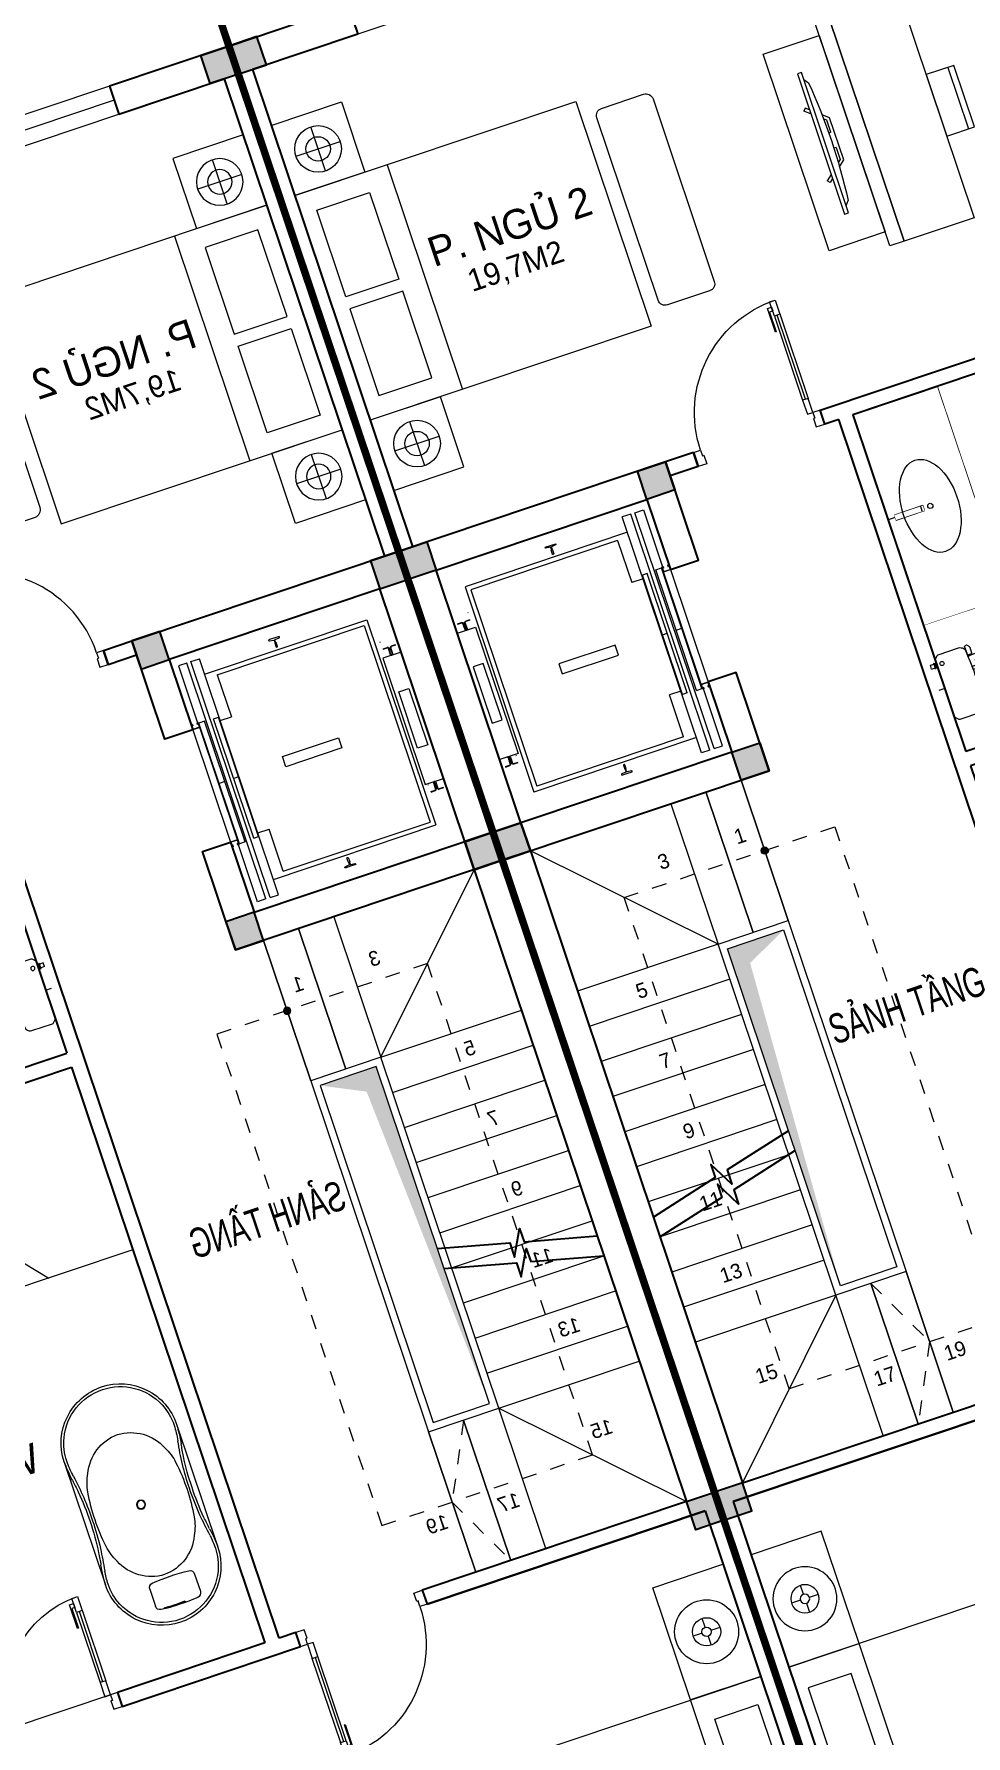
# Model space of a CAD drawing. Header units: metres. Extents: x 568332 to 569219, y 2065964 to 2066430.
# Drawn here: x 568479.99 to 568486.28, y 2066002.64 to 2066014.13 of the extents above; entities that cross this region are included whole.
import ezdxf

# ---------------------------------------------------------------- set-up
doc = ezdxf.new("R2010")
doc.units = ezdxf.units.M
for name, pattern in [('$AUDIT_BAD_LTYPE2', [0]), ('CENTER', [2, 1.25, -0.25, 0.25, -0.25]), ('HIDDEN', [0.375, 0.25, -0.125]), ('HIDDEN2', [0.1875, 0.125, -0.0625]), ('xref-thap C (mb tang 32-2)$0$HIDDEN', [0.375, 0.25, -0.125])]:
    doc.linetypes.add(name, pattern=pattern)
doc.layers.get('0').update_dxf_attribs({"linetype": 'CONTINUOUS'})
doc.layers.get('DEFPOINTS').update_dxf_attribs({"linetype": 'CONTINUOUS'})
for name, color, linetype, lineweight in [('-CENTER', 143, 'CENTER', 13), ('-CONCRETE', 1, 'CONTINUOUS', 35), ('-DIM', 9, 'CONTINUOUS', 13), ('-DOOR', 137, 'CONTINUOUS', 9), ('-FURNITURE', 46, 'CONTINUOUS', 9), ('-HATCH', 8, 'CONTINUOUS', 5), ('-KH', 143, 'CONTINUOUS', 13), ('-LINE1', 7, 'CONTINUOUS', 18), ('-LINE2', 252, 'CONTINUOUS', 9), ('-STEEL1', 1, 'CONTINUOUS', 35), ('-TEXT', 7, 'CONTINUOUS', 15), ('-WALL', 4, 'CONTINUOUS', 35), ('TEXT25', 2, 'CONTINUOUS', 13)]:
    doc.layers.add(name, color=color, linetype=linetype, lineweight=lineweight)
doc.layers.add('-RANH GIOI LO DAT', color=12, linetype='CONTINUOUS')
doc.layers.add('ChiaLo', color=128, linetype='CENTER')
doc.styles.add('SVN_AVO_thuong', font='')
doc.styles.add('T1', font='', dxfattribs={"height": 200})
doc.styles.get('SVN_AVO_thuong').set_extended_font_data('SVN-Avo')
doc.styles.get('T1').set_extended_font_data('VNgeometric Light')

# ---------------------------------------------------------------- blocks, each defined once
blk = doc.blocks.new('1800X2000')
at = {"layer": '-FURNITURE'}
blk.add_line((325497.3064970744, 17765.29446492715), (325497.3064973904, 19565.2944651944), dxfattribs=at)
for points in [[(323997.3057774993, 19565.2944651944), (325997.3064971831, 19565.2944651944), (325997.3064971831, 17765.29446484288), (323997.3057774993, 17765.29446484288)], [(325612.9490047574, 19390.79434491032), (325919.0064973457, 19390.79434491032), (325919.0064973457, 18691.29434485664), (325612.9490047574, 18691.29434485664)], [(325612.9490046239, 18629.79434491026), (325919.0064972151, 18629.79434491026), (325919.0064972151, 17946.79434485664), (325612.9490046239, 17946.79434485664)]]:
    blk.add_lwpolyline(points, close=True, dxfattribs=at)
blk = doc.blocks.new('A$C18091ED7')
for p, q in [((9.957147995010018e-09, -42.13376978135784), (0, -3.786117304116488e-07)), ((146.1412317672475, -26.59467297248193), (179.181621938591, -26.59467296488583)), ((146.1412317672475, -26.59467297248193), (146.1412317680188, -30.17859706786112)), ((146.1412317680188, -30.17859706786112), (165.7503655985456, -30.17859706340823)), ((153.0594147269658, -36.79204952501459), (146.1412317680188, -30.17859706786112)), ((152.3191092506386, -2.717133611440659e-07), (152.3191092568413, -26.59467297093943)), ((152.3191092506386, -2.717133611440659e-07), (179.1816219322718, -2.654269337654114e-07)), ((153.0594147269658, -36.79204952501459), (165.7503656001572, -36.79204952192958)), ((153.0594147275151, -39.73033438943094), (153.0594147269658, -36.79204952501459)), ((153.0594147275151, -39.73033438943094), (178.4413164740145, -39.73033438349376)), ((153.0594147275151, -39.73033438943094), (178.4413164740145, -39.73033438349376)), ((153.0594147275151, -39.73033438943094), (153.0594147281554, -42.13376974494895)), ((185.3594994290725, -30.17859705851879), (165.7503655985456, -30.17859706340823)), ((178.4413164733487, -36.79204951884458), (165.7503656001572, -36.79204952192958)), ((185.3594994290725, -30.17859705851879), (178.4413164733487, -36.79204951884458)), ((178.4413164733487, -36.79204951884458), (178.4413164740145, -39.73033438349376)), ((178.4413164740145, -39.73033438349376), (178.4413164746547, -42.1337697392446)), ((179.1816219322718, -2.654269337654114e-07), (179.181621938591, -26.59467296488583)), ((179.181621938591, -26.59467296488583), (185.3594994283012, -26.59467296337243)), ((185.3594994283012, -26.59467296337243), (185.3594994290725, -30.17859705851879)), ((-83.25994817525861, -267.3592828898691), (-83.259948167517, -299.9634285944048)), ((-83.25994817257379, -278.4883151478134), (-83.25994817046012, -287.6388527823146)), ((-60.91100930959874, -290.0299398849311), (-83.25994816994717, -290.0299398901407)), ((-62.88950393904452, -265.3807882612164), (-81.28145355204106, -265.3807882657275)), ((-60.91100931491019, -267.3592828844266), (-60.91100930728498, -299.9634285889624)), ((60.9110093945892, -267.3592828557594), (60.9110094022144, -299.9634285600623)), ((60.91100939990065, -290.029939856031), (83.25994826024908, -290.0299398510542)), ((62.88950401780676, -265.3807882316178), (81.2814536308033, -265.3807882273395)), ((83.25994825493763, -267.3592828505498), (83.25994826256283, -299.9634285550856)), ((83.25994825750604, -278.488315108727), (83.2599482596197, -287.6388527429954)), ((165.3959958605519, -261.9873972070927), (165.3959958671003, -289.7349902229907)), ((167.8691141396885, -259.5142789271486), (228.0810223811895, -259.5142789128586)), ((167.8691141472664, -292.2081085020036), (206.7175896017579, -292.2081084926904)), ((230.5541406641933, -274.3229751045001), (230.5541406613593, -261.9873971916386))]:
    blk.add_line(p, q)
for points in [[(230.0000000517721, -218.5046414944518, -0.1374073801801567), (225.4781190853137, -234.6482587013161), (221.7949787454636, -240.7070387715066, -0.2360805181595358), (198.2560902649639, -255.4947853636986, -0.0519608230665726), (-198.2560901437319, -255.4947854572965, -0.236080518165078), (-221.7949786317113, -240.7070388760185), (-225.4781189743626, -234.6482588077488, -0.1374073801809237), (-229.9999999484608, -218.5046416030382), (-229.9999999831671, -71.98694829508895, -0.1989123673786679), (-226.3782021181105, -63.2431547633314), (-208.8906150607545, -45.75556769772083, -0.1989123673792025), (-200.1468215308087, -42.13376982865157), (9.971699910238385e-09, -42.13376978135784), (200.1468215506357, -42.13376973403501, -0.1989123673792025), (208.8906150822841, -45.75556759897154), (226.3782021480001, -63.24315465634572, -0.1989123673791691), (230.0000000170658, -71.98694818626973)], [(144.14367173758, -618.9627606730501, -0.2124047892419209), (26.30999211127346, -734.491494372196, -0.0276853236339062), (-0.5628229983012716, -738.609219571983, -0.0222792448073508), (-26.30999181118386, -734.4914943844487, -0.2124047892421136), (-144.1436714920528, -618.9627607410075, -0.1427957259999892), (-167.2376623962118, -428.0139674870588, -0.0930051380368448), (-127.9331820271946, -309.1271633332653, -0.2564387014614383), (-111.240849547703, -299.9634286007786), (4.746470949612558e-08, -299.9634285748762), (111.2408496426324, -299.9634285482753, -0.2564387014619951), (127.933182126606, -309.1271632729331, -0.0930051380368741), (167.2376625517572, -428.0139674081001, -0.1427957260000456)]]:
    blk.add_lwpolyline(points, format="xyb", close=True)
at = {"linetype": 'xref-thap C (mb tang 32-2)$0$HIDDEN', "ltscale": 100}
blk.add_lwpolyline([(61.00044987679576, -669.0176259216969, -0.1990312026443698), (1.417429302819073e-07, -698.769823720475, -0.1990312026443799), (-61.00044960746891, -669.0176259504806, -0.2189240232571595), (-131.9321382956405, -478.313622940972, -0.1537914605682739), (-112.4681372026971, -403.989815428853, -0.2367011859554165), (5.876427167095244e-08, -347.5870280214876, -0.2367011859554843), (112.4681373467611, -403.9898153757968, -0.1537914605681893), (131.9321384748619, -478.313622878748, -0.2189240232571754)], format="xyb", close=True, dxfattribs=at)
blk.add_circle((165.7503656100234, -78.39166221523192), 13.90362011701458)
for centre, radius, start, end in [((-81.28145355158267, -267.3592828894034), 1.978494623656905, 90.00000001354867, 180.0000000133402), ((-62.88950393858613, -267.3592828848923), 1.978494623656905, 1.334021322268115e-08, 90.00000001354867), ((62.88950401826514, -267.3592828552937), 1.978494623656905, 90.00000001354867, 180.0000000133402), ((81.28145363126168, -267.3592828510155), 1.978494623656905, 1.334021322268115e-08, 90.00000001354867), ((167.8691141402633, -261.9873972065106), 2.473118279571131, 90.00000001354867, 180.0000000133402), ((167.8691141466952, -289.7349902224087), 2.473118279571131, 180.0000000133402, 270.0000000135486), ((206.717589598069, -276.6690117186226), 15.53909677420133, 270.0000000135486, 306.4658507565522), ((168.3527972659103, -224.7572911087773), 80.08895368617857, 306.4658507565522, 320.3122930343796), ((228.0810223845983, -274.3229751050822), 2.473118279571131, 320.3122930343796, 1.334021322268115e-08)]:
    blk.add_arc(centre, radius, start, end)
for points, knots in [([(-155.6468228230951, -259.4535552573798), (-156.6353001506941, -267.2522313103836), (-164.2940232875517, -328.394745314552), (-169.1545302536251, -385.0939582949213), (-183.68571763406, -527.7705276800843), (-135.602968026873, -679.1126648240606), (-50.29344375100118, -735.2493608418445), (-19.70048385594782, -741.0901266933652), (1.531116140540689e-07, -743.6724421556864)], [130.6139379315478, 130.6139379315478, 130.6139379315478, 130.6139379315478, 152.8521090939923, 311.1293507817257, 417.703951170228, 561.3833927516608, 697.6926317810714, 710.812262267882, 710.812262267882, 710.812262267882, 710.812262267882]), ([(155.6468228994709, -259.4535551877343), (156.6353002305841, -267.2522312389628), (164.2940233960289, -328.3947452375724), (169.1545303888706, -385.0939582149149), (183.6857178367027, -527.7705275934422), (135.6029683008201, -679.1126647599449), (50.29344405157826, -735.2493608178338), (19.70048415924612, -741.0901266841101), (1.530679583083838e-07, -743.6724421554536)], [130.613937934949, 130.613937934949, 130.613937934949, 130.613937934949, 152.8521090939923, 311.1293507817257, 417.703951170228, 561.3833927516608, 697.6926317810714, 710.812262267882, 710.812262267882, 710.812262267882, 710.812262267882])]:
    blk.add_open_spline(points, degree=3, knots=knots)
blk = doc.blocks.new('Sink_Cicle')
blk.add_lwpolyline([(17.49999987077899, -50.00226151314564), (-17.49999987077899, -49.99773848685436), (-17.51615354442038, -252.2967581441626), (17.48384613892995, -252.3012811850058)], close=True)
blk.add_circle((0, -300), 17.5)
at = {"layer": 'DEFPOINTS'}
blk.add_line((0, -100), (0, 0), dxfattribs=at)
blk.add_wipeout([(17.499999870775355, -50.00226151314928), (-17.49999987078263, -49.99773848685436), (-17.516153544427652, -252.29675814416623), (17.48384613892631, -252.3012811850058)])
at = {"layer": '-FURNITURE', "linetype": 'Continuous'}
blk.add_ellipse((0, -300), major_axis=(-325, 0), ratio=0.5846153846153846, dxfattribs=at)
blk.add_line((-17.51421511289664, -237.2967582757119), (17.48578462866135, -237.3012813020032))
blk = doc.blocks.new('*U185')
at = {"ltscale": 300}
blk.add_lwpolyline([(0, 0), (1499.999999999953, 0), (1499.999999999953, -600), (0, -600)], close=True, dxfattribs=at)
blk.add_wipeout([(0, 7.275957614183426e-12), (1499.9999999999427, 7.275957614183426e-12), (1499.9999999999427, -600), (0, -600)], dxfattribs=at)
blk.add_blockref('Sink_Cicle', (749.9999999999764, 0), dxfattribs=at)
blk = doc.blocks.new('A$C52EE6B0C')
for p, q in [((-17.20769670707523, 15.73427220259327), (17.21740616677562, 15.73427220259327)), ((-17.20769664159161, -15.76179078378482), (17.25286010079435, -15.76177874789573))]:
    blk.add_line(p, q)
for radius in [1.2047244094, 1.0625984252]:
    blk.add_circle((0.004854760598391294, -0.01375929062487558), radius)
for centre, radius, start, end in [((-17.24314525874797, -0.01207868778146803), 15.74633857169191, 90.00004679933201, 180.0060212317107), ((-17.21041953764507, 0.001682114729192108), 15.03342542002128, 114.0143397923319, 180.0588324882195), ((-17.25508472573711, 0.1019342582440004), 14.92367355756088, 89.89259614786677, 114.0143398310184), ((-18.18116453613038, -21.56814891623799), 37.31420158923805, 80.32537186998005, 88.55949406869577), ((-17.85723445771146, -16.41196067107376), 31.44385665188106, 80.95530103647799, 88.85173392611411), ((3.492732717044419, 116.0118507486186), 102.6900642221361, 260.8064278436171, 264.356453546728), ((10.00461303815246, 158.7953360565007), 145.2428134353977, 261.321760178495, 262.6566174950622), ((-0.8758374273893423, 77.0744670072454), 62.80248494290996, 262.9722866301048, 270.8034968767962), ((-0.4392543211579323, 89.40770245710155), 75.83928513553873, 265.3361413481834, 270.3355216603239), ((0.8855469487607479, 77.0744670072454), 62.80248494290996, 269.1965031232039, 277.0277133698951), ((0.5786736126174219, 84.46415005414747), 70.89675459107134, 269.5362586194438, 275.7509718273354), ((-18.4352474148327, 226.8786012548953), 214.5500408366301, 276.9922117853802, 278.5967700074263), ((-9.994903516751947, 158.7953360565007), 145.2428134353977, 277.3433825049378, 278.678239821505), ((18.19087405753089, -21.56814891623799), 37.31420158923805, 91.44050593130423, 99.67462813001998), ((17.49661970126908, -11.01489087357186), 26.04177352760918, 90.57161639594337, 98.52623542419117), ((17.38028173809289, 0.6458196171442978), 14.38048270410287, 65.5240217261104, 90.57161639594337), ((17.25285478011938, -0.01207868778146803), 15.74633857169191, 359.9939787682893, 89.999953200668), ((17.03142645675689, -0.1205247127218172), 15.22249436628161, 0.4018525137937155, 65.5240217261104), ((-7.450100970658241, -0.4025184732163325), 12.18724008712164, 113.3669392692271, 178.1720206420629), ((-5.419667109847069, -2.205582012422383), 14.69270855791083, 98.51976196149644, 117.8512947361469), ((-0.2559751088847406, -36.67531980102649), 49.54707038386372, 89.69837733597764, 98.51976196149644), ((0.26568463028525, -36.67531980102649), 49.54707038386372, 81.48023803850357, 90.30162266402236), ((5.429376631247578, -2.205582012422383), 14.69270855791083, 62.14870526385309, 81.48023803850357), ((7.459810492087854, -0.4025184732163325), 12.18724008712164, 1.827979357937088, 66.63306073077288), ((28.29923964393674, 2.770475775178056), 0.2863587186237817, 160.8078893687392, 185.677575747249), ((1.032724158198107, 0.0596931052277796), 27.11457574387047, 359.8447870516113, 5.677575747249001), ((28.14528837171383, 2.82406351249665), 0.1233475539422422, 123.474108831765, 160.8078893687392), ((28.11764562025201, 2.865868186636362), 0.07323016681635565, 85.79124561711077, 123.474108831765), ((28.11499697584077, 2.829875804425683), 0.1093198730242431, 39.09426345110634, 85.79124561711077), ((27.9923979784362, 2.718469867249951), 0.2748749163090767, 4.941295606222266, 41.00239497281166), ((1.841417531803017, 0.05082119413418695), 26.56153366930607, 359.8606935406443, 5.815426488843808), ((-17.24314525874797, -0.01544044824549928), 15.74633857169191, 179.9939787682893, 269.999953200668), ((-17.21041951692314, -0.02920073014684021), 15.03342545060523, 179.9411309193374, 245.9856601689816), ((-7.450100970658241, 0.3749993371893652), 12.18724008712164, 181.8279793579371, 246.6330607307729), ((7.459810492087854, 0.3749993371893652), 12.18724008712164, 293.3669392692271, 358.1720206420629), ((17.25285478011938, -0.01544044824549928), 15.74633857169191, 270.000046799332, 0.006021231710728335), ((17.0314264257031, 0.09300610912032425), 15.22249441194929, 294.4759783475301, 359.5981396082714), ((28.29923964393674, -2.797994911205024), 0.2863587186237817, 174.322424252751, 199.1921106312608), ((1.032724158198107, -0.08721224125474691), 27.11457574387047, 354.322424252751, 0.1552129483886985), ((28.14528837171383, -2.851582648523618), 0.1233475539422422, 199.1921106312608, 236.525891168235), ((28.11764562025201, -2.89338732266333), 0.07323016681635565, 236.525891168235, 274.2087543828892), ((28.11499697584077, -2.85739494045265), 0.1093198730242431, 274.2087543828892, 320.9057365488936), ((27.9923979784362, -2.745989003276918), 0.2748749163090767, 318.9976050271883, 355.0587043937777), ((1.841417531803017, -0.07834033016115427), 26.56153366930607, 354.1845735111562, 0.1393064593556944), ((-5.419667109847069, 2.178062876395416), 14.69270855791083, 242.1487052638531, 261.4802380385036), ((-0.2559751088847406, 36.64780066499952), 49.54707038386372, 261.4802380385036, 270.3016226640223), ((0.26568463028525, 36.64780066499952), 49.54707038386372, 269.6983773359776, 278.5197619614964), ((5.429376631247578, 2.178062876395416), 14.69270855791083, 278.5197619614964, 297.8512947361469), ((-17.25508472573711, -0.1294528978760354), 14.92367355756088, 245.9856601689816, 270.1074038521332), ((-18.18116453613038, 21.54062978021102), 37.31420158923805, 271.4405059313042, 279.6746281300199), ((-17.85723445771146, 16.38444203144172), 31.44385665188106, 271.1482660738859, 279.044698963522), ((3.492732717044419, -116.0393693881924), 102.6900642221361, 95.64354645327202, 99.19357215638293), ((10.00461303815246, -158.8228551925276), 145.2428134353977, 97.3433825049378, 98.67823982150497), ((-0.8758374273893423, -77.10198614327237), 62.80248494290996, 89.19650312320385, 97.02771336989514), ((-0.4392543211579323, -89.43522109673359), 75.83928513553873, 89.66447833967614, 94.66385865181664), ((0.5786736126174219, -84.4916686937795), 70.89675459107134, 84.24902817266455, 90.4637413805562), ((0.8855469487607479, -77.10198614327237), 62.80248494290996, 82.97228663010486, 90.80349687679617), ((-18.4352474148327, -226.9061198945274), 214.5500408366301, 81.40322999257371, 83.00778821461982), ((-9.994903516751947, -158.8228551925276), 145.2428134353977, 81.32176017849503, 82.65661749506219), ((18.19087405753089, 21.54062978021102), 37.31420158923805, 260.32537186998, 268.5594940686958), ((17.49661970126908, 10.98737223393982), 26.04177352760918, 261.4737645758088, 269.4283836040566), ((17.38028173809289, -0.6733382567763329), 14.38048270410287, 269.4283836040566, 294.4759782738896)]:
    blk.add_arc(centre, radius, start, end)
at = {"layer": 'DEFPOINTS'}
for tag, p in [('MODELNUMBER', (0, 0)), ('TRADENAME', (0, -0.001666666648816317)), ('PRODUCT', (0, -0.003333333355840296)), ('MATERIAL', (0, -0.005000000004656613))]:
    blk.add_attdef(tag, p, '', height=0.001, dxfattribs=at)
blk = doc.blocks.new('XR.MB.LM123$0$tvi 1')
blk.add_lwpolyline([(28.54445810673496, -2.291926648467779e-10), (28.54445810673496, -999.9999999999964), (-7.275957614183426e-12, -1000), (0, 0)], close=True)
for points in [[(28.54445810680045, -50.31958968611434), (52.37372755713295, -80.86315460130209)], [(-24.09820395050338, -235.5599978379832), (-39.09879504836863, -251.7939635238108)], [(0, -284.7849796677438), (-39.09879504836863, -251.7939635238108)], [(0, -255.9952397129928), (-24.09820395050338, -235.5599978379832)], [(69.66229681991535, -315.0836646851385), (111.1934016081432, -350.2927865858655), (111.193401608034, -649.712917566063), (69.68611289083492, -684.9110379843005)], [(89.09002233762294, -445.7449799550195), (89.09002233762294, -359.9578938602899), (70.91298945683957, -344.6203678706661)], [(89.09002233762294, -445.7449799550195), (73.49991829216015, -445.7449799550232)], [(89.09002233768115, -554.2550200447404), (89.09002233773936, -640.0421061392371), (70.91298945678864, -655.3796321293303)], [(89.09002233768115, -554.2550200447404), (73.49991829216015, -554.2550200447404)], [(0, -715.2150203320198), (-39.09879504836863, -748.2060364759491)], [(-24.09820395050338, -764.4400021620095), (-39.09879504836863, -748.2060364759491)], [(0, -744.004760287), (-24.09820395050338, -764.4400021620095)], [(28.54445810674224, -949.680410313882), (52.37372755713295, -919.1368453984578)]]:
    blk.add_lwpolyline(points)
blk.add_arc((-4025.16618952866, -499.9999999999964), 4099.025185406737, 354.1310878512652, 5.868912148527433)
blk = doc.blocks.new('12PLMP12')
at = {"color": 0, "linetype": 'ByBlock'}
for p, q in [((-1.25, 0), (-3.75, 0)), ((0, 1.25), (0, 3.75)), ((1.25, 0), (3.75, 0)), ((0, -1.25), (0, -3.75))]:
    blk.add_line(p, q, dxfattribs=at)
for radius in [8.5, 3.75, 1.25]:
    blk.add_circle((0, 0), radius, dxfattribs=at)
blk = doc.blocks.new('X-5M-G-MB PHONGNGU$0$A$C25DB0C3F')
at = {"elevation": -1.640194e-10}
for points in [[(197.042397281708, 437.8598038521595), (197.0369402521756, -4.041241481900215e-06), (2.670008689165115e-05, 0.002451622160151601), (0.005483729648403823, 437.8622595155612)], [(0.005483729648403823, 437.8622595155612), (197.0369402521756, 437.8622595153283), (197.0369402521756, -4.041241481900215e-06), (0.005483729648403823, -4.041226929984987e-06)]]:
    blk.add_lwpolyline(points, close=True, dxfattribs=at)
at = {"elevation": -1.640194e-10, "flags": 128}
blk.add_lwpolyline([(43.79146451898851, 437.8617138124537), (43.78600748942699, 0.001905919052660465)], dxfattribs=at)
blk = doc.blocks.new('G1600')
for p, q in [((137477.0741823114, -212827.2147267315), (139077.0741823114, -212827.2147267327)), ((137227.6935681712, -213391.7193460799), (137227.6935681718, -213076.8871672568)), ((139326.4547964507, -213391.7193460799), (139326.4547964501, -213076.8871672568)), ((137385.1096575831, -213234.3032566686), (137070.2774787599, -213234.3032566681)), ((139169.0387070388, -213234.3032566686), (139483.870885862, -213234.3032566681))]:
    blk.add_line(p, q)
blk.add_lwpolyline([(137477.074182311, -213484.2147267315), (137477.0741823123, -211484.2147267315), (139077.0741823123, -211484.2147267327), (139077.074182311, -213484.2147267327), (137477.074182311, -213484.2147267315)])
for points in [[(136977.074182316, -213484.2147267311), (136977.0741823163, -212984.3917867657), (137477.0741823113, -212984.3917867661), (137477.074182311, -213484.2147267315)], [(137617.074182311, -213375.2147267316), (137617.0741823112, -212998.7147267316), (138234.5741823112, -212998.714726732), (138234.574182311, -213375.214726732)], [(138937.074182311, -213375.2147267325), (138937.0741823112, -212998.7147267325), (138319.5741823112, -212998.7147267321), (138319.574182311, -213375.2147267321)], [(139577.0741823059, -213484.2147267331), (139577.0741823062, -212984.3917867677), (139077.0741823113, -212984.3917867673), (139077.074182311, -213484.2147267327)]]:
    blk.add_lwpolyline(points, close=True)
for centre, radius in [((137227.6935681715, -213234.3032566684), 157.4160894116067), ((137227.6935681715, -213234.3032566684), 82.41608941160666), ((139326.4547964504, -213234.3032566684), 157.4160894116067), ((139326.4547964504, -213234.3032566684), 82.41608941160666)]:
    blk.add_circle(centre, radius)
blk = doc.blocks.new('X-5M-DH-2-CORE$0$A$C75E80C28')
at = {"layer": '-LINE2', "linetype": 'Continuous', "ltscale": 2}
for p, q in [((-556.8000102631631, -112.4999999912397), (-560.0000102631166, -112.4999999912397)), ((-510.0000099998433, -21.5000000000291), (-510.0000099998579, -50.60000000000582)), ((-506.8000099998899, -21.5000000000291), (-510.0000099998433, -21.5000000000291)), ((-510.0000099998579, -108.5000000000291), (-510.0000099998433, -79.39999999999418)), ((-506.8000099998899, -21.5000000000291), (-506.8000099999044, -50.60000000000582)), ((-506.8000099999044, -108.5000000000291), (-506.8000099998899, -79.39999999999418)), ((-456.2000100000296, -56.79999999998836), (-500.6000099999364, -56.80000000001746)), ((-456.2000100000441, -60), (-500.600009999951, -60.0000000000291)), ((-456.2000100000296, -70), (-500.6000099999364, -70.0000000000291)), ((-456.2000100000296, -73.19999999995343), (-500.6000099999364, -73.19999999998254)), ((-453.2000100000441, -63), (-453.2000100000296, -67)), ((-450.0000099998579, -63), (-450.0000099998433, -67)), ((450.0000100000616, -63), (450.0000100000761, -67)), ((453.200010000015, -63), (453.2000100000296, -67)), ((456.2000100000296, -56.79999999998836), (500.6000100000529, -56.79999999998836)), ((456.200010000015, -60), (500.6000100000383, -60)), ((456.2000100000296, -70), (500.6000100000529, -70)), ((456.2000100000296, -73.19999999995343), (500.6000100000529, -73.19999999995343)), ((456.800009736864, -112.4999999912397), (460.0000097368174, -112.4999999912397)), ((506.8000100001227, -21.5), (510.0000100000761, -21.5)), ((506.8000100001227, -21.5), (506.8000100001082, -50.59999999997672)), ((506.8000100001227, -108.5), (506.8000100001227, -79.39999999996508)), ((510.0000100000761, -21.5), (510.0000100000616, -50.59999999997672)), ((510.0000100000761, -108.5), (510.0000100000761, -79.39999999996508)), ((-731.0000002632733, -148.9999999649008), (730.9999997367267, -148.9999999649299)), ((-731.0000002698944, -1304.999999934109), (-731.0000002632733, -148.9999999649008)), ((-700.0000002632733, -178.9999999649008), (699.9999997367267, -178.9999999649299)), ((-700.0000002699089, -1224.999999934109), (-700.0000002632733, -178.9999999649008)), ((699.9999997300911, -1224.999999934109), (699.9999997367267, -178.9999999649299)), ((730.9999997301056, -1304.999999934109), (730.9999997367267, -148.9999999649299)), ((-700.0000002699089, -1224.999999934109), (-400.0000002699089, -1224.999999934138)), ((-400.0000002698944, -1304.999999934138), (-400.0000002699089, -1224.999999934138)), ((699.9999997300911, -1224.999999934109), (399.9999997300911, -1224.999999934109)), ((399.9999997301056, -1304.999999934109), (399.9999997300911, -1224.999999934109)), ((839.9999997301056, -1304.999999934109), (-840.0000002698944, -1304.999999934109)), ((-840.0000002698944, -1364.999999934109), (-840.0000002698944, -1304.999999934109)), ((839.9999997301056, -1364.999999934109), (-840.0000002698944, -1364.999999934109)), ((424.9999997301056, -1308.999999934109), (-425.0000002698944, -1308.999999934109)), ((-425.0000002699089, -1342.999999934109), (-425.0000002698944, -1308.999999934109)), ((424.9999997300911, -1342.999999934109), (-425.0000002699089, -1342.999999934109)), ((-2.6989437174052e-07, -1308.999999934109), (-2.699089236557484e-07, -1342.999999934109)), ((424.9999997300911, -1342.999999934109), (424.9999997301056, -1308.999999934109)), ((839.9999997301056, -1364.999999934109), (839.9999997301056, -1304.999999934109)), ((839.9999997301056, -1394.999999934109), (-840.0000002698944, -1394.999999934109)), ((-840.0000002698944, -1394.999999934109), (-840.0000002698944, -1454.999999934109)), ((-840.0000002698944, -1454.999999934109), (-435.0000002698944, -1454.999999934109)), ((-435.0000002698944, -1449.999999934109), (-435.0000002699089, -1459.999999934109)), ((-435.0000002698944, -1449.999999934109), (-400.0000002698944, -1449.999999934138)), ((-435.0000002699089, -1459.999999934109), (-425.0000002699089, -1459.999999934109)), ((-435.0000002698653, -1489.999999934109), (-435.0000002698653, -1499.999999934109)), ((-435.0000002698653, -1489.999999934109), (-425.0000002698653, -1489.999999934109)), ((-433.4000002698012, -1451.599999934086), (-433.4000002698012, -1458.399999934074)), ((-433.4000002698012, -1451.599999934086), (-401.6000002697547, -1451.599999934086)), ((-433.4000002698012, -1458.399999934074), (-425.0000002698944, -1458.399999934074)), ((-433.4000002697721, -1491.599999934086), (-433.4000002697721, -1498.399999934074)), ((-433.4000002697721, -1491.599999934086), (-425.0000002698653, -1491.599999934086)), ((429.9999997300911, -1405.999999934138), (-430.0000002699089, -1405.999999934109)), ((-430.0000002699089, -1405.999999934109), (-430.0000002698944, -1445.999999934109)), ((429.9999997301056, -1445.999999934138), (-430.0000002698944, -1445.999999934109)), ((-425.0000002698944, -1458.399999934074), (-425.0000002699089, -1459.999999934109)), ((-425.0000002698653, -1489.999999934109), (-425.0000002698653, -1491.599999934086)), ((-401.6000002697547, -1451.599999934086), (-401.6000002697256, -1498.399999934074)), ((399.9999997301056, -1449.999999934109), (-400.0000002698944, -1449.999999934138)), ((-400.0000002698944, -1449.999999934138), (-400.0000002698653, -1499.999999934138)), ((-2.699089236557484e-07, -1405.999999934109), (-2.6989437174052e-07, -1445.999999934109)), ((399.9999997301056, -1449.999999934109), (399.9999997301347, -1499.999999934109)), ((434.9999997301056, -1449.999999934109), (399.9999997301056, -1449.999999934109)), ((401.5999997301988, -1451.599999934086), (401.5999997302279, -1498.399999934074)), ((433.3999997302453, -1451.599999934086), (401.5999997301988, -1451.599999934086)), ((433.3999997302453, -1458.399999934074), (424.9999997301056, -1458.399999934074)), ((424.9999997301056, -1458.399999934074), (424.9999997301056, -1459.999999934109)), ((434.9999997301056, -1459.999999934109), (424.9999997301056, -1459.999999934109)), ((424.9999997301347, -1489.999999934109), (424.9999997301347, -1491.599999934086)), ((434.9999997301347, -1489.999999934109), (424.9999997301347, -1489.999999934109)), ((433.3999997302744, -1491.599999934086), (424.9999997301347, -1491.599999934086)), ((429.9999997300911, -1405.999999934138), (429.9999997301056, -1445.999999934138)), ((433.3999997302453, -1451.599999934086), (433.3999997302453, -1458.399999934074)), ((433.3999997302744, -1491.599999934086), (433.3999997302744, -1498.399999934074)), ((434.9999997301056, -1449.999999934109), (434.9999997301056, -1459.999999934109)), ((839.9999997301056, -1454.999999934109), (434.9999997301056, -1454.999999934109)), ((434.9999997301347, -1489.999999934109), (434.9999997301347, -1499.999999934109)), ((839.9999997301056, -1394.999999934109), (839.9999997301056, -1454.999999934109)), ((-435.0000002698653, -1499.999999934109), (-400.0000002698653, -1499.999999934138)), ((-433.4000002697721, -1498.399999934074), (-401.6000002697256, -1498.399999934074)), ((434.9999997301347, -1499.999999934109), (399.9999997301347, -1499.999999934109)), ((433.3999997302744, -1498.399999934074), (401.5999997302279, -1498.399999934074))]:
    blk.add_line(p, q, dxfattribs=at)
for points in [[(-450.0000000000146, 0), (-450, -130), (450, -130), (449.9999999999854, 0)], [(-200, -29), (200.0000000001164, -29), (200.0000000001164, -101), (-200, -101)], [(-36.0000002632587, -583.9999999649008), (35.9999997367413, -583.9999999649008), (35.99999973675585, -983.9999999649008), (-36.00000026324415, -983.9999999649008)]]:
    blk.add_lwpolyline(points, close=True, dxfattribs=at)
for points in [[(-780.0000002632587, -788.9999999649008), (-751.0000002632587, -788.9999999649299, 0.414213562373095), (-750.0000002632733, -787.9999999649008), (-750.0000002632587, -783.9999999649008), (-750.0000002632587, -779.9999999649008, 0.414213562373095), (-751.0000002632733, -778.9999999649299), (-780.0000002632733, -778.9999999649881, -0.2569775838576673), (-784.1207396915852, -781.9399999648449), (-797.9000002631656, -781.939999964874, -0.414213562373095), (-800.9000002631656, -778.939999964874), (-804.0000002632587, -749.4999999649008, 0.414213562373095), (-807.0000002632587, -746.4999999649008), (-812.0000002632587, -746.4999999649008), (-812.0000002632587, -783.9999999649008), (-812.0000002632587, -821.4999999649008), (-807.0000002632587, -821.4999999649008, 0.414213562373095), (-804.0000002632587, -818.4999999649008), (-800.9000002631656, -789.0599999648693, -0.414213562373095), (-797.9000002631656, -786.0599999648693), (-784.1207396915852, -786.0599999648402, -0.2569775838576673), (-780.0000002632587, -788.9999999647553)], [(779.9999997367413, -788.9999999649299), (750.9999997367413, -788.9999999649008, -0.414213562373095), (749.9999997367267, -787.9999999649299), (749.9999997367413, -783.9999999649299), (749.9999997367413, -779.9999999649299, -0.414213562373095), (750.9999997367267, -778.9999999649008), (779.9999997368432, -778.9999999650172, 0.2569775838576673), (784.1207391653006, -781.939999964874), (797.899999736881, -781.9399999648449, 0.414213562373095), (800.899999736881, -778.9399999648449), (803.9999997367413, -749.4999999649008, -0.414213562373095), (806.9999997367413, -746.4999999649008), (811.9999997367413, -746.4999999649008), (811.9999997367413, -783.9999999649008), (811.9999997367413, -821.4999999649008), (806.9999997367413, -821.4999999649008, -0.414213562373095), (803.9999997367413, -818.4999999649008), (800.899999736881, -789.0599999648402, 0.414213562373095), (797.899999736881, -786.0599999648402), (784.1207391653006, -786.0599999648693, 0.2569775838576672), (779.9999997368577, -788.9999999647844)]]:
    blk.add_lwpolyline(points, format="xyb", dxfattribs=at)
for centre, radius, start, end in [((-500.600009999951, -50.60000000000582), 9.400000000001475, 180, 270), ((-500.6000099999364, -79.39999999999418), 9.399999999997844, 90, 180), ((-500.600009999951, -50.60000000000582), 6.200000000004374, 180, 270), ((-500.6000099999364, -79.39999999999418), 6.19999999999734, 90, 180), ((-456.2000100000441, -63), 6.19999999999713, 0, 90), ((-456.2000100000441, -63), 3.000000000000045, 0, 90), ((-456.2000100000296, -67), 6.20000000000076, 270, 0), ((-456.2000100000296, -67), 2.999999999999834, 270, 0), ((456.200010000015, -63), 6.19999999999713, 90, 180), ((456.2000100000296, -67), 6.20000000000076, 180, 270), ((456.200010000015, -63), 3.000000000000045, 90, 180), ((456.2000100000296, -67), 2.999999999999834, 180, 270), ((500.6000100000383, -50.59999999997672), 6.200000000004374, 270, 0), ((500.6000100000383, -50.59999999997672), 9.400000000001475, 270, 0), ((500.6000100000529, -79.39999999996508), 9.399999999997844, 0, 90), ((500.6000100000529, -79.39999999996508), 6.19999999999734, 0, 90)]:
    blk.add_arc(centre, radius, start, end, dxfattribs=at)
blk = doc.blocks.new('A$C5C575821')
at = {"layer": '-CONCRETE'}
h = blk.add_hatch(color=256, dxfattribs=at)
h.dxf.hatch_style = 1
h.paths.add_polyline_path([(-0.00237559899687767, 200.0000000000146), (-0.00237559899687767, 1.455191522836685e-11), (199.9976244010031, 1.455191522836685e-11), (199.9976244010031, 200.0000000000146)])
blk.add_lwpolyline([(-0.00237559899687767, 1.455191522836685e-11), (199.9976244010031, 1.455191522836685e-11), (199.9976244010031, 200.0000000000146), (-0.00237559899687767, 200.0000000000146)], close=True, dxfattribs=at)
blk = doc.blocks.new('A$C3F71457E')
at = {"layer": '-CONCRETE'}
blk.add_lwpolyline([(-8.760252967476845e-09, -100.0000002632005), (0, 400), (-1500, 400.0000000000582), (-1500.00000001755, -1399.999999999942), (-1.754960976541042e-08, -1400), (-7.895869202911854e-08, -900.0000002632005), (199.9999999912397, -900.0000002982852), (199.9999999824504, -1600), (-1700.00000001755, -1600), (-1700, 600), (200, 600), (199.9999999912397, -100.0000002982852), (6.140908226370811e-08, -100.0000002632005)], dxfattribs=at)
at = {"layer": '-LINE1'}
blk.add_line((-7.895869202911854e-08, -900.0000002632005), (-8.760252967476845e-09, -100.0000002632005), dxfattribs=at)
at = {"layer": '-WALL'}
for p in [(-1699.997624401003, 399.9999999999854), (0.00237559899687767, 399.9999999999854), (-1699.997624401081, -1599.999999999959), (0.002375601565972829, -1600.000000021305)]:
    blk.add_blockref('A$C5C575821', p, dxfattribs=at)
at = {"color": 2, "rotation": 90}
blk.add_blockref('X-5M-DH-2-CORE$0$A$C75E80C28', (-1500.00000000876, -499.9999999999418), dxfattribs=at)
blk = doc.blocks.new('*U149')
at = {"linetype": '$AUDIT_BAD_LTYPE2'}
for p, q in [((70, 100), (70, 699.9999999999982)), ((90, 699.9999999999982), (90, 100))]:
    blk.add_line(p, q, dxfattribs=at)
for points in [[(50, 699.9999999999982), (90, 699.9999999999982), (90, 799.9999999999982), (50, 799.9999999999982), (50, 699.9999999999982)], [(50, 702.9059272893337), (50, 100)], [(50, 100), (90, 100), (90, 0), (50, 0), (50, 100)]]:
    blk.add_lwpolyline(points)
for points in [[(118.2698876160139, 594.5156181119073), (118.2698876160139, 764.1349438079906), (90, 764.1349438079906), (90, 735.8650561920058), (112.6159100928053, 735.8650561920058), (112.6159100928053, 594.5156181119073)], [(0, 0), (50, 0), (50, -40), (60, -40), (60, -99.99999999999272), (0, -99.99999999999272)], [(899.9999999999982, 1.3252863207713e-28), (849.9999999999982, 1.3252863207713e-28), (849.9999999999982, -40.00000000000001), (839.9999999999982, -40.00000000000001), (839.9999999999982, -99.99999999999272), (899.9999999999982, -99.99999999999272)]]:
    blk.add_lwpolyline(points, close=True)
at = {"linetype": '$AUDIT_BAD_LTYPE2', "ltscale": 0.3}
blk.add_arc((50, 0), 799.9999999999982, 0, 90, dxfattribs=at)
blk = doc.blocks.new('*U148')
at = {"linetype": '$AUDIT_BAD_LTYPE2'}
for p, q in [((70, 100), (69.99999999999999, 600.0000000000018)), ((89.99999999999999, 600.0000000000018), (90, 100))]:
    blk.add_line(p, q, dxfattribs=at)
for points in [[(49.99999999999999, 600.0000000000018), (89.99999999999999, 600.0000000000018), (89.99999999999999, 700.0000000000018), (49.99999999999999, 700.0000000000018), (49.99999999999999, 600.0000000000018)], [(49.99999999999999, 602.9059272893373), (50, 100)], [(50, 100), (90, 100), (90, 0), (50, 0), (50, 100)]]:
    blk.add_lwpolyline(points)
for points in [[(118.2698876160139, 494.515618111911), (118.2698876160139, 664.1349438079942), (89.99999999999999, 664.1349438079942), (89.99999999999999, 635.8650561920094), (112.6159100928053, 635.8650561920094), (112.6159100928053, 494.515618111911)], [(0, 0), (50, 0), (50, -40), (60, -40), (60, -99.99998804123416), (0, -99.99998804123416)], [(800.0000000000018, 7.105427357600876e-15), (750.0000000000018, 7.105427357600876e-15), (750.0000000000018, -40), (740.0000000000018, -40), (740.0000000000018, -99.99998804123415), (800.0000000000018, -99.99998804123415)]]:
    blk.add_lwpolyline(points, close=True)
at = {"linetype": '$AUDIT_BAD_LTYPE2', "ltscale": 0.3}
blk.add_arc((50, 0), 700.0000000000018, 0, 90, dxfattribs=at)
blk = doc.blocks.new('TRUC M4')
at = {"layer": '-WALL'}
for p in [(-199.9418558096513, 14600.00120303736), (-200.007142958144, 8999.88374196054), (-199.9977685408085, 4299.809166678519)]:
    blk.add_blockref('A$C5C575821', p, dxfattribs=at)
blk = doc.blocks.new('M4- T3')
at = {"layer": '-HATCH', "true_color": 0x8c8896}
h = blk.add_hatch(color=252, dxfattribs=at)
h.dxf.hatch_style = 1
edge = h.paths.add_edge_path()
edge.add_arc((718472.3638870139, 40239.92544606647), 24.62566289535607, 0, 360)
h = blk.add_hatch(color=252, dxfattribs=at)
h.dxf.hatch_style = 1
h.paths.add_polyline_path([(718422.3638870139, 39690.63031008378), (718022.6484042627, 39690.63031008378), (718022.6484042627, 37290.6303100839), (718137.6937476941, 39551.71915671001)])
at = {"layer": '-DOOR'}
blk.add_lwpolyline([(717622.642821457, 46540.87345118196), (719622.642821457, 46540.87345118196), (719622.642821457, 46340.86712524043), (717622.642821457, 46340.86712524043)], close=True, dxfattribs=at)
for points in [[(717622.642821457, 46440.85565562562), (719622.642821457, 46440.85565562562)], [(721022.4511023043, 36240.63029542255), (721822.4511022919, 36240.63030905851)]]:
    blk.add_lwpolyline(points, dxfattribs=at)
at = {"layer": '-FURNITURE'}
blk.add_line((719972.5343052291, 39040.7558230126), (721272.5343876875, 39040.75582290818), dxfattribs=at)
at = {"layer": '-FURNITURE', "ltscale": 5}
for p, q in [((720274.7878513408, 36832.82397985393), (720274.7209601102, 36710.50077865766)), ((720594.7936871515, 36832.06912719207), (720594.7275377882, 36711.25563132139))]:
    blk.add_line(p, q, dxfattribs=at)
at = {"layer": '-FURNITURE'}
for points in [[(720572.599773481, 45441.31821018194), (720672.599773481, 45441.31821018194), (720672.599773447, 43841.44755122454), (720572.599773447, 43841.44755122454)], [(720672.599773447, 45441.31821018194), (721172.599773447, 45441.31821018194), (721172.599773447, 43841.44755122454), (720672.599773447, 43841.44755122454)], [(720172.5991797622, 43941.52068756444), (720172.5991802705, 45341.2450742098), (720572.5997732268, 45341.2450741396), (720572.5997727185, 43941.52068749435)], [(716872.671278632, 35762.06039203522), (716872.6712783822, 34962.0603923422), (717372.6712783822, 34962.06039225443), (717372.671278632, 35762.06039194744)]]:
    blk.add_lwpolyline(points, close=True, dxfattribs=at)
blk.add_lwpolyline([(719022.7028667363, 45341.38313649296), (719322.7028667363, 45341.38291740224, -0.4142135623731122), (719372.702830221, 45291.38288088718), (719372.7018633438, 43991.38288088706, -0.4142135623731257), (719322.7018268288, 43941.38291740224), (719022.7018268288, 43941.38313649296, -0.4142135623730703), (718972.7018633438, 43991.38317300814), (718972.7028302213, 45291.38317300814, -0.4142135623730779)], format="xyb", close=True, dxfattribs=at)
blk.add_lwpolyline([(721172.5343876875, 39040.7558229069), (721172.534387477, 39747.32103571847), (720572.5343876875, 39040.75582269665)], dxfattribs=at)
at = {"layer": '-FURNITURE', "ltscale": 5}
for centre, radius, start, end in [((720308.9625403804, 36833.10964036109), 34.19417278572232, 97.79750243452449, 180.4786434530145), ((720429.7814230507, 35188.5078270466), 1683.161974464355, 85.38531070387563, 94.27462811874067), ((720560.5822376066, 36832.33244726648), 34.19417278572232, 359.5587913525278, 82.2399324158464), ((720308.929940501, 36710.18151468718), 34.19417278572232, 179.4650466892902, 262.1461876841188), ((720429.3420955574, 38354.82828564504), 1683.174451148718, 265.7381508553732, 274.6274353079788), ((720560.5504345705, 36711.02591716433), 34.19417278572232, 277.7037576793745, 0.3848987822681355)]:
    blk.add_arc(centre, radius, start, end, dxfattribs=at)
at = {"layer": '-KH', "linetype": 'HIDDEN2', "ltscale": 5}
blk.add_lwpolyline([(718972.3638870139, 36741.25006676912), (717472.6484042627, 36741.25006676912), (717472.6484042627, 40241.25006676889), (718972.3638870139, 40241.25006676889)], close=True, dxfattribs=at)
blk.add_lwpolyline([(718222.5061456382, 37241.25006676912), (718472.3638870139, 36741.25006676912), (718222.5061456382, 36241.25006676912)], dxfattribs=at)
at = {"layer": '-KH'}
blk.add_circle((718472.3638870139, 40239.92544606647), 24.62566289535607, dxfattribs=at)
at = {"layer": '-LINE1'}
for p, q in [((717972.6484042627, 39741.25006676889), (716972.6685261521, 40741.25006676889)), ((717972.6484042627, 40741.25006676889), (717972.6484042627, 39741.25006676889)), ((718222.5061456382, 39741.25006676889), (718222.5061456382, 40741.25006676889)), ((718222.5061456382, 40741.25006676889), (718222.5061456382, 39741.25006676889)), ((718472.3638870139, 39741.25006676889), (718472.3638870139, 40741.25006676889)), ((718472.3638870139, 40741.25006676889), (718472.3638870136, 39741.25006676889)), ((717972.6484042627, 36241.25006676912), (717972.6484042627, 37241.25006676912)), ((718222.5061456382, 37241.25006676912), (718222.5061456382, 36241.25006676912)), ((718222.5061456382, 36241.25006676912), (718222.5061456382, 37241.25006676912)), ((718472.3638870139, 37241.25006676912), (718472.3638870139, 36241.25006676912)), ((718472.3638870139, 36241.25006676912), (718472.3638870136, 37241.250066769))]:
    blk.add_line(p, q, dxfattribs=at)
at = {"layer": '-LINE1', "lineweight": 18}
for p, q in [((717972.6484042627, 39741.25006676889), (716972.6190545058, 39741.25006676889)), ((717972.6484042625, 39491.250066769), (716972.6190545056, 39491.250066769)), ((717972.648404263, 39241.250066769), (716972.6190545061, 39241.250066769)), ((717972.648404263, 38991.250066769), (716972.6190545061, 38991.250066769)), ((717972.648404263, 38741.250066769), (716972.6190545061, 38741.250066769)), ((717972.648404263, 38491.250066769), (716972.6190545061, 38491.250066769)), ((717972.648404263, 38241.250066769), (716972.6190545061, 38241.250066769)), ((717972.6484042623, 37991.250066769), (716972.6190545054, 37991.250066769)), ((717972.6484042627, 37741.250066769), (716972.6190545058, 37741.250066769)), ((717972.6484042623, 37491.250066769), (716972.6190545054, 37491.250066769)), ((717972.6484042627, 37241.25006676912), (716972.6190545058, 37241.25006676912)), ((717972.6484042627, 37241.25006676912), (716972.6685261454, 36241.25006676912))]:
    blk.add_line(p, q, dxfattribs=at)
at = {"layer": '-LINE1'}
for points in [[(718472.3638870139, 37241.25006676912), (717972.6484042627, 37241.25006676912), (717972.6484042627, 39741.25006676889), (718472.3638870139, 39741.25006676889)], [(718422.3638870139, 37291.25006676912), (718022.6484042627, 37291.25006676912), (718022.6484042627, 39691.25006676889), (718422.3638870139, 39691.25006676889)]]:
    blk.add_lwpolyline(points, close=True, dxfattribs=at)
at = {"layer": '-RANH GIOI LO DAT', "linetype": 'HIDDEN', "ltscale": 10, "const_width": 50}
blk.add_lwpolyline([(716772.6383235147, 48540.98193657298), (722772.6145765688, 48540.98193657286), (722772.6636013242, 28541.00532258167), (716772.6873482702, 28541.00532258167)], close=True, dxfattribs=at)
at = {"layer": '-WALL'}
for p, q in [((718872.5126631935, 42941.25006676854), (718672.7450527952, 42941.25006676854)), ((718872.5126631935, 42941.25006676854), (718872.5126631898, 42841.25006676854)), ((719772.512663207, 42841.25006676854), (719772.5126632042, 42941.25006676854)), ((719772.5126632042, 42941.25006676854), (721222.5264153159, 42941.25006676854)), ((718872.5126631898, 42841.25006676854), (718672.7450527989, 42841.25006676854)), ((719872.5191807905, 42841.25006676854), (719772.512663207, 42841.25006676854)), ((719872.5191807786, 36240.63030995608), (719872.5191807905, 42841.25006676854)), ((716772.7450527956, 31540.69149495072), (716772.7450528115, 40741.25006676854)), ((716972.6685261521, 40741.25006676889), (716972.6685261454, 36240.6303102435)), ((721272.5343877219, 40341.25006248573), (719972.4453708681, 40341.25009818694)), ((719972.4453708681, 40341.25009818694), (719972.4480765283, 36240.6303092095)), ((721372.5264153124, 40441.25006676854), (719972.445700536, 40441.25006676854)), ((716972.6685261454, 36240.6303102435), (718852.5126632021, 36240.63030996865)), ((718852.5126632021, 36240.63030996865), (718852.5126632196, 36140.63030926154)), ((719752.5126631942, 36140.63030853185), (719752.5126632117, 36240.63030926154)), ((719752.5126632117, 36240.63030926154), (719872.5191807786, 36240.63030995608)), ((719972.4480765283, 36240.6303092095), (721022.4511023043, 36240.63030919274)), ((721022.4511023043, 36240.63030919274), (721022.4511022868, 36140.63031322083)), ((716872.6685261519, 36140.63030997587), (718852.5026588845, 36140.63030997296)), ((718852.5126632196, 36140.63030926154), (716872.6685261452, 36140.63031025817)), ((716872.6685261452, 36140.63031025817), (716872.668526137, 31740.69149495072)), ((721022.4511022868, 36140.63031322083), (719752.5126631942, 36140.63030853185))]:
    blk.add_line(p, q, dxfattribs=at)
for points in [[(716772.5061456212, 42941.92087900433), (716772.4452977416, 46540.84528545388), (717622.642821457, 46540.85575474908), (717622.642821457, 46340.85555650228)], [(717622.642821457, 46340.85575474908), (716872.7175642748, 46340.84546701463), (716872.6871292905, 42941.92087900433)], [(718672.7450527989, 42841.25006676854), (718672.7450527952, 42941.25006676854)], [(718672.745052807, 42941.25006676854), (718672.745052807, 42841.25006676854)], [(718872.5126631816, 42841.25006676854), (718872.5126631816, 42941.25006676854)], [(718022.6978759039, 38395.66168363583), (717546.3614401245, 38276.58106967788), (717546.3614401245, 38175.31536644981), (717453.0104896533, 38346.97041667071), (717453.0104896533, 38253.24401699698), (716972.668526148, 38133.16205049695)], [(718022.6978759039, 38253.74969990789), (717546.3614401245, 38134.66908594994), (717546.3614401245, 38033.40338272187), (717453.0104896533, 38205.05843294277), (717453.0104896533, 38111.33203326903), (716972.668526148, 37991.250066769)]]:
    blk.add_lwpolyline(points, dxfattribs=at)
at = {"layer": '-DIM', "xscale": -1, "rotation": 359.9999999899488}
blk.add_blockref('1800X2000', (1042869.977772024, 15396.76586995907), dxfattribs=at)
at = {"layer": '-DOOR', "xscale": -1}
blk.add_blockref('*U149', (719772.5126631923, 42941.25006676854), dxfattribs=at)
at = {"layer": '-DOOR'}
blk.add_blockref('*U148', (721022.4511022868, 36240.63029542255), dxfattribs=at)
at = {"layer": '-DOOR', "rotation": 180}
blk.add_blockref('*U149', (719752.5126632052, 36140.63030851788), dxfattribs=at)
at = {"layer": '-FURNITURE'}
for name, p, rotation in [('G1600', (930356.9170735148, 182918.4573553204), 270), ('A$C18091ED7', (719930.3189197511, 40891.25006675853), 89.99999999999999)]:
    blk.add_blockref(name, p, dxfattribs=dict(at, rotation=rotation))
at = {"layer": '-FURNITURE', "extrusion": (0, 0, -1), "rotation": 179.9963102775916}
blk.add_blockref('XR.MB.LM123$0$tvi 1', (-720350.4049022314, 44141.37286920442), dxfattribs=at)
at = {"layer": '-FURNITURE', "xscale": -1, "rotation": 359.9992859249025}
blk.add_blockref('X-5M-G-MB PHONGNGU$0$A$C25DB0C3F', (721369.6345776354, 44422.44929732782), dxfattribs=at)
at = {"layer": '-FURNITURE', "xscale": 25.39829667096628, "yscale": 25.39829667096628, "zscale": 25.39829667096628, "rotation": 270}
blk.add_blockref('A$C52EE6B0C', (720468.3234548788, 37392.9023664643), dxfattribs=at).add_auto_attribs({'MODELNUMBER': 'K-1800', 'TRADENAME': 'ABRAZO', 'PRODUCT': 'BATH', 'MATERIAL': 'LITHOCAST'})
at = {"layer": '-FURNITURE', "extrusion": (0, 0, -1), "xscale": 25.40000000037255, "yscale": 25.40000000037255, "zscale": -25.40000000037254, "rotation": 270}
blk.add_blockref('12PLMP12', (-717122.671278632, 35364.02159718719), dxfattribs=at)
at = {"layer": '-WALL', "xscale": -1, "rotation": 180}
blk.add_blockref('A$C3F71457E', (718472.7450528115, 41341.25006676854), dxfattribs=at)
at = {"layer": '-TEXT', "style": 'T1'}
for s, p in [('3', (717764.8947535774, 40338.6286710883)), ('1', (718308.5182990797, 40337.87754640185)), ('5', (717348.0020864937, 39559.46647877251)), ('7', (717348.0020864937, 39059.46647877251)), ('9', (717348.0020864937, 38559.46647877251)), ('11', (717298.1794538351, 38062.78470248128)), ('13', (717274.9452282279, 37559.46647877251)), ('15', (717285.7451272253, 36838.50967921798)), ('17', (718037.6687286487, 36567.68199340468)), ('19', (718542.0748519821, 36580.96517411566))]:
    blk.add_text(s, height=100, rotation=359.9999999899487, dxfattribs=at).set_placement(p)
at = {"layer": 'TEXT25'}
for s, height, style, p in [('P. NGỦ 2', 200, 'SVN_AVO_thuong', (717609.57391728, 44683.72911959414)), ('19,7M2', 150, 'T1', (717800.4889047502, 44442.7753743659)), ('WC MT', 200, 'SVN_AVO_thuong', (721024.908326895, 37822.71229703717))]:
    blk.add_text(s, height=height, rotation=359.9999999899488, dxfattribs=dict(at, style=style)).set_placement(p)
at = {"layer": 'TEXT25', "style": 'SVN_AVO_thuong', "width": 0.7}
blk.add_text('SẢNH TẦNG', height=200, rotation=359.9999999899488, dxfattribs=at).set_placement((718504.5498317538, 38846.17124305379))
at = {"layer": '-FURNITURE', "extrusion": (0, 0, -1), "xscale": -1, "zscale": -1, "rotation": 270}
blk.add_blockref('*U185', (-719972.4526479817, 41341.25006676854), dxfattribs=at)
at = {"layer": '-WALL'}
for p, q in [((719972.445700536, 42841.25006676854), (719972.4456291152, 40441.25009818694)), ((721222.5264153124, 42841.25006676854), (719972.445700536, 42841.25006676854))]:
    blk.add_line(p, q, dxfattribs=at)
at = {"layer": '-STEEL1'}
blk.add_blockref('TRUC M4', (716972.3912198066, 31740.84808886312), dxfattribs=at)

msp = doc.modelspace()

# ---------------------------------------------------------------- linework, layer by layer
at = {"layer": 'ChiaLo', "ltscale": 5}
for points in [[(568480.6677588812, 2066015.948991999), (568487.0309045218, 2065996.988209056)], [(568480.6678275313, 2066015.949015038), (568487.0309731719, 2065996.988232095)]]:
    msp.add_lwpolyline(points, dxfattribs=at)

# ---------------------------------------------------------------- next in the draw order: block references
at = {"layer": '-CENTER', "color": 2, "true_color": 0xf1eb1f, "xscale": 0.001, "yscale": 0.001, "zscale": 0.001, "rotation": 18.55149973248752}
msp.add_blockref('M4- T3', (567816.5850452505, 2065741.884228666), dxfattribs=at)

# ---------------------------------------------------------------- next in the draw order: block references
at = {"layer": '-CENTER', "color": 2, "true_color": 0xf1eb1f, "xscale": -0.001, "yscale": 0.001, "zscale": 0.001, "rotation": 18.55149990383196}
msp.add_blockref('M4- T3', (569175.6404913832, 2066197.976564473), dxfattribs=at)

doc.saveas('drawing.dxf')
